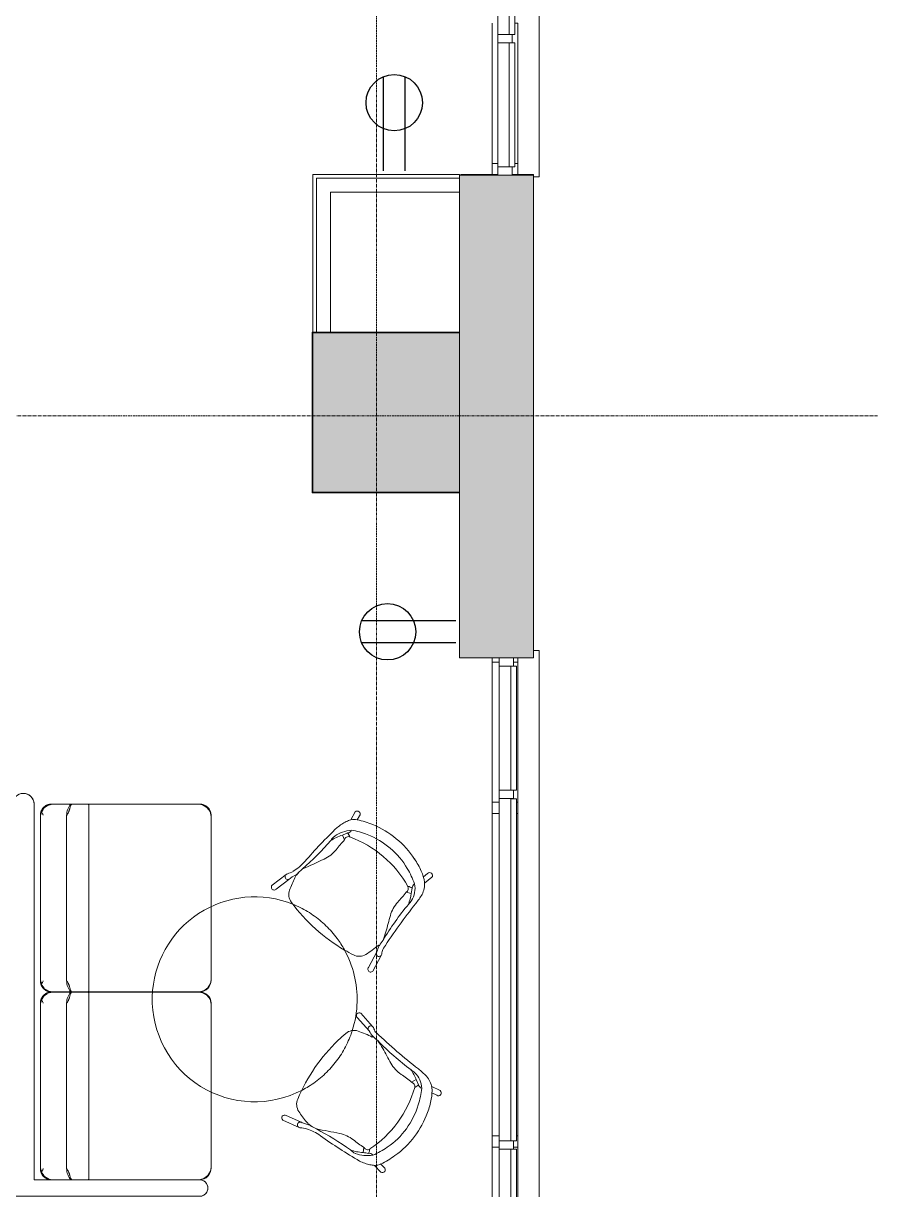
# Model space of a CAD drawing. Header units: inches. Extents: x 29752 to 31446, y 4278 to 5722.
# Drawn here: x 31296.2 to 31446.3, y 4448.1 to 4653 of the extents above; entities that cross this region are included whole.
import ezdxf

# ---------------------------------------------------------------- set-up
doc = ezdxf.new("R2010")
doc.units = ezdxf.units.IN
doc.header["$MEASUREMENT"] = 0
doc.linetypes.add('Grid Line 1_2_', pattern=[0.875, 0.5, -0.125, 0.125, -0.125])
for name, color, linetype, lineweight in [('1900 Duke Street_2nd Flr_LINKED_dwg', 8, 'Continuous', 9), ('A-ANNO-NOTE', 131, 'Continuous', 30), ('A-GLAZ-CURT', 52, 'Continuous', 9), ('A-GLAZ-CWMG', 51, 'Continuous', 9), ('A-WALL', 113, 'Continuous', 13), ('A-WALL-PATT', 111, 'Continuous', 13), ('AE-GLAZING', 7, 'Continuous', 9), ('AE-SILL', 7, 'Continuous', 9), ('AE-WALLS-PATT', 7, 'Continuous', 9), ('AE-WALLS-TENANT', 7, 'Continuous', 9), ('I-FURN', 30, 'Continuous', 9), ('I-WALL', 2, 'Continuous', 13), ('S-GRID', 1, 'Continuous', 9)]:
    doc.layers.add(name, color=color, linetype=linetype, lineweight=lineweight)

# ---------------------------------------------------------------- blocks, each defined once
blk = doc.blocks.new('1900 Duke Street_2nd Flr_LINKED_dwg-5565117-FIRST FLOOR POWER _ SIGNAL')
at = {"layer": 'AE-WALLS-PATT'}
h = blk.add_hatch(color=256, dxfattribs=at)
h.paths.add_polyline_path([(2248.38, 191.69), (2274.25, 191.69), (2274.25, 191.83), (2248.5, 191.83), (2248.5, 219.83), (2274.25, 219.83), (2274.25, 219.94), (2248.38, 219.94), (2248.38, 199.62)], flags=0)
h.paths.add_polyline_path([(2281, 247.5), (2281, 247.62), (2274.5, 247.62), (2274.5, 247.5)], flags=0)
h.paths.add_polyline_path([(2283.5, 247.5), (2287.25, 247.5), (2287.25, 247.62), (2283.5, 247.62)], flags=0)
at = {"layer": 'AE-GLAZING'}
for p, q in [((2280, 274.19), (2280, 249.56)), ((2280, 137.37), (2280, 162)), ((2280, 78.78), (2280, 135.37)), ((2284.5, 20.19), (2284.5, 76.78))]:
    blk.add_line(p, q, dxfattribs=at)
at = {"layer": 'AE-GLAZING', "flags": 128}
for points in [[(2284.5, 249.56), (2284.5, 274.19), (2284, 274.19)], [(2280, 247.56), (2280, 249.56), (2281, 249.56)], [(2284, 249.56), (2284.5, 249.56), (2284.5, 247.56), (2283.5, 247.56)], [(2280, 162.75), (2280, 162), (2281.25, 162)], [(2283.75, 162), (2284.5, 162), (2284.5, 162.75)], [(2284.5, 162), (2284.5, 137.37), (2284.25, 137.37)], [(2281.25, 137.37), (2280, 137.37), (2280, 135.37), (2281.25, 135.37)], [(2284.5, 137.37), (2284.5, 135.37), (2284.25, 135.37)], [(2284.5, 135.37), (2284.5, 78.78), (2284.25, 78.78)], [(2281.25, 78.78), (2280, 78.78), (2280, 76.78)], [(2283.75, 76.78), (2284.5, 76.78), (2284.5, 78.78)], [(2280, 20.19), (2280, 76.78), (2281.25, 76.78)]]:
    blk.add_lwpolyline(points, dxfattribs=at)
blk.add_lwpolyline([(2281, 247.56), (2280, 247.56)], close=True, dxfattribs=at)
at = {"layer": 'AE-SILL', "flags": 128}
for points in [[(2287.25, 420), (2288.25, 420), (2288.25, 247.25), (2287.25, 247.25)], [(2287.25, 164), (2288.25, 164), (2288.25, -8.75), (2287.25, -8.75)]]:
    blk.add_lwpolyline(points, dxfattribs=at)
at = {"layer": 'AE-WALLS-TENANT'}
for p, q in [((2274.25, 219.94), (2251.63, 219.94)), ((2248.38, 191.69), (2274.25, 191.69)), ((2280, 79.53), (2280, 76.03))]:
    blk.add_line(p, q, dxfattribs=at)
at = {"layer": 'AE-WALLS-TENANT', "flags": 128}
for points in [[(2281, 247.62), (2274.5, 247.62), (2274.5, 247.5)], [(2287.25, 247.5), (2287.25, 247.62), (2283.5, 247.62)], [(2248.5, 219.94), (2248.38, 219.94), (2248.38, 191.69)]]:
    blk.add_lwpolyline(points, dxfattribs=at)
blk = doc.blocks.new('MEZ-Round_Top-Davis_Furniture-2 - 36x36x29-R-6122990-FIRST FLOOR POWER _ SIGNAL')
at = {"layer": 'I-FURN'}
for start, end in [(90, 120.3928), (73.6356, 90), (71.0526, 73.6356), (61.5789, 71.0526), (120.3928, 127.8947), (52.1053, 61.5789), (127.8947, 137.3684), (42.6316, 52.1053), (137.3684, 146.8421), (33.1579, 42.6316), (146.8421, 156.3158), (270, 29.1932), (29.1932, 33.1579), (159.2533, 270), (156.3158, 159.2533)]:
    blk.add_arc((0, 0), 18, start, end, dxfattribs=at)
blk = doc.blocks.new('Steelcase Coalesse - LessThanFive - Seating - Chair - Chair-6256414-FIRST FLOOR POWER _ SIGNAL')
at = {"layer": 'I-FURN'}
for p, q in [((-10.97, -3.92), (-11.63, -0.87)), ((-10.64, -0.9), (-9.98, -3.92)), ((10.06, -3.57), (10.64, -0.88)), ((11.63, -0.9), (10.98, -3.97)), ((-7.95, -15.63), (-7.1, -15.24)), ((-7.45, -16.49), (-7.95, -15.63)), ((7.1, -15.24), (7.91, -15.62)), ((-8.84, -20.15), (-8.56, -18.54)), ((-7.68, -19.24), (-7.85, -20.16)), ((7.85, -20.16), (7.69, -19.36)), ((8.54, -18.61), (8.84, -20.18))]:
    blk.add_line(p, q, dxfattribs=at)
for centre, radius, start, end in [((-11.13, -0.89), 0.499, 358.2082, 178.2082), ((-6.68, -2.99), 2.21, 103.3107, 162.8489), ((0, -31.22), 31.22, 100.0138, 103.3107), ((0, -31.22), 31.22, 76.8533, 100.0138), ((6.58, -3.07), 2.31, 20.635, 76.8533), ((11.13, -0.89), 0.499, 359.3395, 179.3395), ((-10.47, -3.92), 0.496, 0.1104, 179.8986), ((-9.85, -3.67), 1.14, 192.3628, 217.6372), ((-14.49, -6.08), 5.01, 12.1242, 25.6361), ((9.55, -8), 19.2, 162.8489, 170.9578), ((-9.57, -9.14), 19.56, 13.7896, 20.635), ((0.41, -1.52), 9.87, 339.0727, 348), ((10.49, -3.87), 0.505, 348, 185.7864), ((10.38, -3.84), 0.614, 326.9598, 348), ((-12.02, -5.34), 1.59, 7.2788, 37.6372), ((-109.21, -17.76), 99.57, 1.694, 7.2788), ((-9.35, -5.59), 0.608, 95.5377, 113.9775), ((-15.19, -6.23), 5.72, 0.4027, 12.1242), ((5.12, -5.46), 4.42, 345.5512, 5.9632), ((5.68, -5.4), 3.86, 5.9632, 13.7896), ((9.35, -5.59), 0.61, 62.5204, 73.6587), ((10.91, -5.54), 1.37, 159.0727, 183.1872), ((18.47, -7.93), 8.52, 160.9989, 179.3791), ((14.61, -6.6), 4.44, 146.9598, 160.9989), ((-59.4, -14.43), 50.61, 0.6372, 9.3628), ((2.12, -2.42), 12.18, 198.0203, 205.3226), ((-254.12, -123.67), 271.29, 24.6917, 25.3226), ((254.12, -123.67), 271.29, 154.4275, 155.3083), ((64.27, -14.4), 55.42, 171.8763, 179.1473), ((-79.64, -6.86), 89.6, 354.1307, 359.3791), ((-12.83, -12.73), 5.72, 357.8915, 24.6917), ((12.83, -12.73), 5.72, 155.3083, 182.1085), ((-4.19, -14.12), 4.61, 176.7843, 187.3082), ((3.07, -9.26), 12.72, 201.2054, 210.0533), ((20.05, -13.94), 27.18, 177.8915, 182.7464), ((-20.05, -13.94), 27.18, 357.2536, 2.1085), ((1.55, -11.45), 7.61, 326.7856, 343.7976), ((6.8, -14.07), 2.11, 344.7308, 13.7625), ((5.81, -14.36), 15.49, 181.694, 188.8902), ((-4.91, -14.21), 3.89, 187.3082, 232.5948), ((-8.24, -12.96), 3.62, 282.5941, 295.6438), ((-6.29, -15.47), 0.843, 164.196, 242.587), ((0.04, 2.01), 19.42, 249.7737, 290.0873), ((6.47, -15.57), 0.712, 290.0873, 27.2011), ((8.24, -12.96), 3.62, 244.9597, 257.9137), ((3.07, -13.05), 5.98, 314.9029, 344.7308), ((15.98, -20.43), 9.36, 149.1494, 155.1347), ((-4.86, -15.46), 4.81, 195.5064, 221.736), ((-8.08, -17.05), 0.841, 342.987, 42.2207), ((1.11, -2.38), 17.12, 240.6775, 250.6293), ((-0.15, -4.82), 14.53, 289.3352, 300.8179), ((7.92, -17.02), 0.684, 129.4562, 203.0764), ((-8.35, -20.16), 0.499, 179.0642, 359.0642), ((-2.91, -12), 8.67, 230.2831, 243.9481), ((-0.01, -5.27), 16, 245.1982, 253.8772), ((0.04, -5.31), 14, 250.7712, 289.2402), ((0.06, -5.04), 16.23, 253.8772, 287.9267), ((0.14, -5.31), 15.95, 287.9267, 298.256), ((6.53, -17.2), 2.45, 298.256, 324.9819), ((8.35, -20.16), 0.499, 180, 357.7888)]:
    blk.add_arc(centre, radius, start, end, dxfattribs=at)
blk.add_open_spline([(9.49, -16.02), (9.43, -16.37), (9.27, -17.02), (8.96, -17.88), (8.69, -18.38), (8.54, -18.61)], degree=3, dxfattribs=at)
blk = doc.blocks.new('Steelcase Coalesse - LessThanFive - Seating - Chair - Chair-6256415-FIRST FLOOR POWER _ SIGNAL')
at = {"layer": 'I-FURN'}
for p, q in [((-8.84, 20.15), (-8.56, 18.54)), ((-7.68, 19.24), (-7.85, 20.16)), ((7.85, 20.16), (7.69, 19.36)), ((8.54, 18.61), (8.84, 20.18)), ((-7.45, 16.49), (-7.95, 15.63)), ((-7.95, 15.63), (-7.1, 15.24)), ((7.1, 15.24), (7.91, 15.62)), ((-10.97, 3.92), (-11.63, 0.87)), ((-10.64, 0.9), (-9.98, 3.92)), ((10.06, 3.57), (10.64, 0.88)), ((11.63, 0.9), (10.98, 3.97))]:
    blk.add_line(p, q, dxfattribs=at)
for centre, radius, start, end in [((-8.35, 20.16), 0.499, 0.9358, 180.9358), ((-0.01, 5.27), 16, 106.1228, 114.8018), ((0.06, 5.04), 16.23, 72.0733, 106.1228), ((8.35, 20.16), 0.499, 2.2112, 180), ((-4.86, 15.46), 4.81, 138.264, 164.4936), ((-2.91, 12), 8.67, 116.0519, 129.7169), ((1.11, 2.38), 17.12, 109.3707, 119.3225), ((0.04, 5.31), 14, 70.7598, 109.2288), ((-0.15, 4.82), 14.53, 59.1821, 70.6648), ((0.14, 5.31), 15.95, 61.744, 72.0733), ((6.53, 17.2), 2.45, 35.0181, 61.744), ((5.81, 14.36), 15.49, 171.1098, 178.306), ((-4.91, 14.21), 3.89, 127.4052, 172.6918), ((-8.08, 17.05), 0.841, 317.7793, 17.013), ((-8.24, 12.96), 3.62, 64.3562, 77.4059), ((0.04, -2.01), 19.42, 69.9127, 110.2263), ((8.24, 12.96), 3.62, 102.0863, 115.0403), ((7.92, 17.02), 0.684, 156.9236, 230.5438), ((3.07, 13.05), 5.98, 15.2692, 45.0971), ((15.98, 20.43), 9.36, 204.8653, 210.8506), ((-109.21, 17.76), 99.57, 352.7212, 358.306), ((3.07, 9.26), 12.72, 149.9467, 158.7946), ((-4.19, 14.12), 4.61, 172.6918, 183.2157), ((-6.29, 15.47), 0.843, 117.413, 195.804), ((20.05, 13.94), 27.18, 177.2536, 182.1085), ((6.47, 15.57), 0.712, 332.7989, 69.9127), ((-20.05, 13.94), 27.18, 357.8915, 2.7464), ((1.55, 11.45), 7.61, 16.2024, 33.2144), ((6.8, 14.07), 2.11, 346.2375, 15.2692), ((-79.64, 6.86), 89.6, 0.6209, 5.8693), ((-59.4, 14.43), 50.61, 350.6372, 359.3628), ((-12.83, 12.73), 5.72, 335.3083, 2.1085), ((12.83, 12.73), 5.72, 177.8915, 204.6917), ((64.27, 14.4), 55.42, 180.8527, 188.1237), ((-254.12, 123.67), 271.29, 334.6774, 335.3083), ((254.12, 123.67), 271.29, 204.6917, 205.5725), ((-15.19, 6.23), 5.72, 347.8758, 359.5973), ((2.12, 2.42), 12.18, 154.6774, 161.9797), ((5.12, 5.46), 4.42, 354.0368, 14.4488), ((18.47, 7.93), 8.52, 180.6209, 199.0011), ((-9.85, 3.67), 1.14, 142.3628, 167.6372), ((-12.02, 5.34), 1.59, 322.3628, 352.7212), ((-14.49, 6.08), 5.01, 334.3639, 347.8758), ((-9.35, 5.59), 0.608, 246.0225, 264.4623), ((9.55, 8), 19.2, 189.0422, 197.1511), ((-9.57, 9.14), 19.56, 339.365, 346.2104), ((5.68, 5.4), 3.86, 346.2104, 354.0368), ((9.35, 5.59), 0.61, 286.3413, 297.4796), ((10.91, 5.54), 1.37, 176.8128, 200.9273), ((0.41, 1.52), 9.87, 12, 20.9273), ((14.61, 6.6), 4.44, 199.0011, 213.0402), ((10.38, 3.84), 0.614, 12, 33.0402), ((-10.47, 3.92), 0.496, 180.1014, 359.8896), ((-6.68, 2.99), 2.21, 197.1511, 256.6893), ((6.58, 3.07), 2.31, 283.1467, 339.365), ((10.49, 3.87), 0.505, 174.2136, 12), ((-11.13, 0.89), 0.499, 181.7918, 1.7918), ((0, 31.22), 31.22, 256.6893, 259.9862), ((0, 31.22), 31.22, 259.9862, 283.1467), ((11.13, 0.89), 0.499, 180.6605, 0.6605)]:
    blk.add_arc(centre, radius, start, end, dxfattribs=at)
blk.add_open_spline([(9.49, 16.02), (9.43, 16.37), (9.27, 17.02), (8.96, 17.88), (8.69, 18.38), (8.54, 18.61)], degree=3, dxfattribs=at)
blk = doc.blocks.new('Laura-Lounge_SQ_Seat-Davis_Furniture- - LA-1000-6051946-FIRST FLOOR POWER _ SIGNAL')
at = {"layer": 'I-FURN'}
for p, q in [((1.91, 30), (30.91, 30)), ((18.07, 29.97), (2.15, 29.97)), ((30.85, 29.97), (18.07, 29.97)), ((0, 1.97), (0, 27.97)), ((0.03, 27.86), (0.03, 8.43)), ((32.97, 19.74), (32.97, 27.86)), ((33, 27.97), (33, 1.97)), ((32.97, 8.43), (32.97, 19.74)), ((0, 8.5), (33, 8.5)), ((0, 5.56), (0, 8.42)), ((0.03, 8.43), (0.03, 2.14)), ((0.31, 8.5), (32.68, 8.5)), ((32.97, 2.14), (32.97, 8.43)), ((33, 8.42), (33, 5.56)), ((0, 5.56), (0, 1.97)), ((1.97, 4.6), (31.03, 4.6)), ((33, 1.97), (33, 5.56)), ((0.3, 1.17), (0.66, 0.68)), ((0.93, 0.46), (1.22, 0.29)), ((1.23, 0.29), (1.47, 0.15)), ((1.51, 0.13), (1.8, 0.08)), ((1.81, 0.08), (2.07, 0.04)), ((31.03, 0), (1.97, 0)), ((1.97, 0), (31.03, 0)), ((2.1, 0.04), (2.15, 0.03)), ((2.15, 0.03), (30.85, 0.03)), ((30.89, 0.04), (31.1, 0.08)), ((31.1, 0.08), (31.4, 0.15)), ((31.41, 0.15), (31.72, 0.21)), ((31.72, 0.21), (31.77, 0.25)), ((31.78, 0.26), (32.07, 0.47)), ((32.08, 0.48), (32.33, 0.66)), ((1.97, 0), (31.03, 0))]:
    blk.add_line(p, q, dxfattribs=at)
at = {"layer": 'I-FURN', "flags": 128}
for points in [[(2.15, 29.97), (1.28, 29.79), (0.57, 29.26), (0.13, 28.5), (0.03, 27.86)], [(32.97, 27.86), (32.78, 28.72), (32.26, 29.43), (31.49, 29.87), (30.85, 29.97)], [(0, 8.42), (0.01, 8.44), (0.03, 8.45), (0.07, 8.47), (0.12, 8.48), (0.18, 8.49), (0.24, 8.5), (0.31, 8.5)], [(32.68, 8.5), (32.76, 8.5), (32.82, 8.49), (32.88, 8.48), (32.93, 8.47), (32.97, 8.45), (32.99, 8.44), (33, 8.42)], [(0.81, 5.15), (0.47, 5.23), (0.21, 5.33), (0.05, 5.44), (0, 5.56)], [(33, 5.56), (32.95, 5.44), (32.79, 5.33), (32.53, 5.23), (32.19, 5.15)], [(0.03, 2.14), (0.22, 1.28), (0.28, 1.19)], [(32.72, 1.24), (32.87, 1.5), (32.97, 2.14)], [(0.67, 0.66), (0.74, 0.57), (0.92, 0.46)], [(32.34, 0.67), (32.43, 0.74), (32.7, 1.21)]]:
    blk.add_lwpolyline(points, dxfattribs=at)
at = {"layer": 'I-FURN'}
for centre, radius, start, end in [((2.04, 27.97), 2.04, 93.4228, 180), ((30.91, 27.91), 2.09, 1.5301, 90), ((1.97, 7.51), 2.91, 227.4032, 270), ((31.03, 7.51), 2.91, 270, 312.596), ((1.97, 1.97), 1.97, 180, 270), ((1.97, 1.97), 1.97, 214.0235, 225.8677), ((1.97, 1.97), 1.97, 228.4807, 237.6542), ((1.97, 1.97), 1.97, 237.6925, 240.1135), ((1.97, 1.97), 1.97, 241.4299, 243.3834), ((1.97, 1.97), 1.97, 243.3834, 247.5809), ((1.97, 1.97), 1.97, 248.8788, 254.0457), ((1.97, 1.97), 1.97, 256.2843, 261.4979), ((1.97, 1.97), 1.97, 261.5286, 267.8654), ((1.97, 1.97), 1.97, 267.8902, 270), ((31.03, 1.97), 1.97, 270, 0), ((31.03, 1.97), 1.97, 270, 272.1016), ((31.03, 1.97), 1.97, 272.11, 278.453), ((31.03, 1.97), 1.97, 278.4719, 283.7148), ((31.03, 1.97), 1.97, 285.9503, 291.1142), ((31.03, 1.97), 1.97, 292.4191, 296.6149), ((31.03, 1.97), 1.97, 296.6149, 298.5683), ((31.03, 1.97), 1.97, 299.8854, 302.3075), ((31.03, 1.97), 1.97, 302.3459, 311.5191), ((31.03, 1.97), 1.97, 314.1288, 325.9717)]:
    blk.add_arc(centre, radius, start, end, dxfattribs=at)
for points, knots in [([(1.97, 4.66), (1.9, 4.7), (1.77, 4.76), (1.57, 4.86), (1.41, 4.94), (1.28, 4.99), (1.18, 5.03), (1.09, 5.07), (0.96, 5.11), (0.87, 5.14), (0.81, 5.15)], [0, 0, 0, 0, 0.166667, 0.333333, 0.5, 0.583333, 0.666667, 0.75, 0.833333, 1, 1, 1, 1]), ([(32.19, 5.15), (32.13, 5.14), (32.04, 5.11), (31.91, 5.07), (31.82, 5.03), (31.72, 4.99), (31.59, 4.94), (31.43, 4.86), (31.23, 4.76), (31.1, 4.7), (31.03, 4.66)], [0, 0, 0, 0, 0.166667, 0.25, 0.333333, 0.416667, 0.5, 0.666667, 0.833333, 1, 1, 1, 1]), ([(0, 1.97), (0, 1.88), (0.01, 1.71), (0.06, 1.44), (0.15, 1.19), (0.28, 0.94), (0.42, 0.75), (0.55, 0.6), (0.66, 0.49), (0.79, 0.39), (0.96, 0.27), (1.12, 0.19), (1.22, 0.15)], [0, 0, 0, 0, 0.125, 0.25, 0.375, 0.5, 0.625, 0.6875, 0.75, 0.8125, 0.875, 1, 1, 1, 1]), ([(0.31, 0.9), (0.28, 0.95), (0.23, 1.04), (0.16, 1.19), (0.1, 1.35), (0.02, 1.6), (0, 1.81), (0, 1.97)], [0, 0, 0, 0, 0.142857, 0.285714, 0.428571, 0.571429, 1, 1, 1, 1]), ([(31.78, 0.15), (31.88, 0.19), (32.04, 0.27), (32.21, 0.39), (32.34, 0.49), (32.45, 0.6), (32.58, 0.75), (32.72, 0.94), (32.85, 1.19), (32.97, 1.53), (33, 1.79), (33, 1.97)], [0, 0, 0, 0, 0.125, 0.1875, 0.25, 0.3125, 0.375, 0.5, 0.625, 0.75, 1, 1, 1, 1])]:
    blk.add_open_spline(points, degree=3, knots=knots, dxfattribs=at)
for points in [[(1.22, 0.15), (1.28, 0.17), (1.41, 0.22), (1.59, 0.31), (1.78, 0.41), (1.91, 0.47), (1.97, 0.5)], [(1.97, 0), (1.91, 0), (1.78, 0.01), (1.59, 0.03), (1.41, 0.08), (1.28, 0.12), (1.22, 0.15)], [(31.03, 0.5), (31.09, 0.47), (31.22, 0.41), (31.41, 0.31), (31.59, 0.22), (31.72, 0.17), (31.78, 0.15)], [(31.78, 0.15), (31.72, 0.12), (31.59, 0.08), (31.41, 0.03), (31.22, 0.01), (31.09, 0), (31.03, 0)], [(33, 1.97), (33, 1.92), (33, 1.81), (32.98, 1.66), (32.95, 1.5), (32.9, 1.35), (32.84, 1.19), (32.77, 1.04), (32.72, 0.95), (32.68, 0.9)]]:
    blk.add_open_spline(points, degree=3, dxfattribs=at)
blk = doc.blocks.new('Laura-Lounge_SQ_Seat-Davis_Furniture- - LA-1000-V47-FIRST FLOOR POWER _ SIGNAL')
at = {"layer": 'I-FURN'}
for p, q in [((1.91, 30), (30.91, 30)), ((17.56, 29.97), (2.15, 29.97)), ((30.85, 29.97), (17.56, 29.97)), ((0, 1.97), (0, 27.97)), ((0.03, 27.86), (0.03, 19.74)), ((32.97, 8.43), (32.97, 27.86)), ((33, 27.97), (33, 1.97)), ((0.03, 19.74), (0.03, 8.43)), ((0, 8.5), (33, 8.5)), ((0, 5.56), (0, 8.42)), ((0.03, 8.43), (0.03, 2.14)), ((0.31, 8.5), (32.68, 8.5)), ((32.97, 2.14), (32.97, 8.43)), ((33, 8.42), (33, 5.56)), ((0, 5.56), (0, 1.97)), ((1.97, 4.6), (31.03, 4.6)), ((33, 1.97), (33, 5.56)), ((0.03, 2.14), (0.16, 1.54)), ((0.3, 1.17), (0.66, 0.68)), ((0.67, 0.66), (0.74, 0.57)), ((0.74, 0.57), (0.92, 0.46)), ((0.93, 0.46), (1.22, 0.29)), ((1.23, 0.29), (1.47, 0.15)), ((1.51, 0.13), (1.8, 0.08)), ((1.81, 0.08), (2.09, 0.04)), ((31.03, 0), (1.97, 0)), ((1.97, 0), (31.03, 0)), ((2.1, 0.04), (2.15, 0.03)), ((2.15, 0.03), (30.85, 0.03)), ((30.89, 0.04), (31.1, 0.08)), ((31.1, 0.08), (31.4, 0.15)), ((31.78, 0.26), (32.07, 0.47)), ((32.08, 0.48), (32.33, 0.66)), ((1.97, 0), (31.03, 0))]:
    blk.add_line(p, q, dxfattribs=at)
at = {"layer": 'I-FURN', "flags": 128}
for points in [[(2.15, 29.97), (1.28, 29.79), (0.57, 29.26), (0.13, 28.5), (0.03, 27.86)], [(32.97, 27.86), (32.78, 28.72), (32.26, 29.43), (31.49, 29.87), (30.85, 29.97)], [(0, 8.42), (0.01, 8.44), (0.03, 8.45), (0.07, 8.47), (0.12, 8.48), (0.18, 8.49), (0.24, 8.5), (0.31, 8.5)], [(32.68, 8.5), (32.76, 8.5), (32.82, 8.49), (32.88, 8.48), (32.93, 8.47), (32.97, 8.45), (32.99, 8.44), (33, 8.42)], [(0.81, 5.15), (0.47, 5.23), (0.21, 5.33), (0.05, 5.44), (0, 5.56)], [(33, 5.56), (32.95, 5.44), (32.79, 5.33), (32.53, 5.23), (32.19, 5.15)], [(32.72, 1.24), (32.87, 1.5), (32.97, 2.14)], [(0.16, 1.53), (0.22, 1.28), (0.28, 1.19)], [(31.41, 0.15), (31.72, 0.21), (31.77, 0.25)], [(32.34, 0.67), (32.43, 0.74), (32.7, 1.21)]]:
    blk.add_lwpolyline(points, dxfattribs=at)
at = {"layer": 'I-FURN'}
for centre, radius, start, end in [((2.04, 27.97), 2.04, 93.4228, 180), ((30.91, 27.91), 2.09, 1.5301, 90), ((1.97, 7.51), 2.91, 227.4032, 270), ((31.03, 7.51), 2.91, 270, 312.596), ((1.97, 1.97), 1.97, 180, 270), ((1.97, 1.97), 1.97, 214.0235, 225.8677), ((1.97, 1.97), 1.97, 228.4807, 237.6542), ((1.97, 1.97), 1.97, 237.6925, 240.1135), ((1.97, 1.97), 1.97, 241.4299, 243.3834), ((1.97, 1.97), 1.97, 243.3834, 247.5809), ((1.97, 1.97), 1.97, 248.8788, 254.0457), ((1.97, 1.97), 1.97, 256.2843, 261.4979), ((1.97, 1.97), 1.97, 261.5286, 267.8654), ((1.97, 1.97), 1.97, 267.8902, 270), ((31.03, 1.97), 1.97, 270, 0), ((31.03, 1.97), 1.97, 270, 272.1016), ((31.03, 1.97), 1.97, 272.11, 278.453), ((31.03, 1.97), 1.97, 278.4719, 283.7148), ((31.03, 1.97), 1.97, 285.9503, 291.1142), ((31.03, 1.97), 1.97, 292.4191, 296.6149), ((31.03, 1.97), 1.97, 296.6149, 298.5683), ((31.03, 1.97), 1.97, 299.8854, 302.3075), ((31.03, 1.97), 1.97, 302.3459, 311.5191), ((31.03, 1.97), 1.97, 314.1288, 325.9717)]:
    blk.add_arc(centre, radius, start, end, dxfattribs=at)
for points, knots in [([(1.97, 4.66), (1.9, 4.7), (1.77, 4.76), (1.57, 4.86), (1.41, 4.94), (1.28, 4.99), (1.18, 5.03), (1.09, 5.07), (0.96, 5.11), (0.87, 5.14), (0.81, 5.15)], [0, 0, 0, 0, 0.166667, 0.333333, 0.5, 0.583333, 0.666667, 0.75, 0.833333, 1, 1, 1, 1]), ([(32.19, 5.15), (32.13, 5.14), (32.04, 5.11), (31.91, 5.07), (31.82, 5.03), (31.72, 4.99), (31.59, 4.94), (31.43, 4.86), (31.23, 4.76), (31.1, 4.7), (31.03, 4.66)], [0, 0, 0, 0, 0.166667, 0.25, 0.333333, 0.416667, 0.5, 0.666667, 0.833333, 1, 1, 1, 1]), ([(0, 1.97), (0, 1.88), (0.01, 1.71), (0.06, 1.44), (0.15, 1.19), (0.28, 0.94), (0.42, 0.75), (0.55, 0.6), (0.66, 0.49), (0.79, 0.39), (0.96, 0.27), (1.12, 0.19), (1.22, 0.15)], [0, 0, 0, 0, 0.125, 0.25, 0.375, 0.5, 0.625, 0.6875, 0.75, 0.8125, 0.875, 1, 1, 1, 1]), ([(0.16, 1.19), (0.14, 1.24), (0.1, 1.35), (0.02, 1.6), (0, 1.81), (0, 1.97)], [0.2857143, 0.2857143, 0.2857143, 0.2857143, 0.4285714, 0.5714286, 1, 1, 1, 1]), ([(0.31, 0.9), (0.28, 0.95), (0.23, 1.04), (0.18, 1.14), (0.16, 1.19)], [0, 0, 0, 0, 0.1428571, 0.2782636, 0.2782636, 0.2782636, 0.2782636]), ([(31.78, 0.15), (31.88, 0.19), (32.04, 0.27), (32.21, 0.39), (32.34, 0.49), (32.45, 0.6), (32.58, 0.75), (32.72, 0.94), (32.85, 1.19), (32.97, 1.53), (33, 1.79), (33, 1.97)], [0, 0, 0, 0, 0.125, 0.1875, 0.25, 0.3125, 0.375, 0.5, 0.625, 0.75, 1, 1, 1, 1])]:
    blk.add_open_spline(points, degree=3, knots=knots, dxfattribs=at)
for points in [[(0.16, 1.19), (0.16, 1.19), (0.16, 1.19), (0.16, 1.19)], [(1.22, 0.15), (1.28, 0.17), (1.41, 0.22), (1.59, 0.31), (1.78, 0.41), (1.91, 0.47), (1.97, 0.5)], [(1.97, 0), (1.91, 0), (1.78, 0.01), (1.59, 0.03), (1.41, 0.08), (1.28, 0.12), (1.22, 0.15)], [(31.03, 0.5), (31.09, 0.47), (31.22, 0.41), (31.41, 0.31), (31.59, 0.22), (31.72, 0.17), (31.78, 0.15)], [(31.78, 0.15), (31.72, 0.12), (31.59, 0.08), (31.41, 0.03), (31.22, 0.01), (31.09, 0), (31.03, 0)], [(33, 1.97), (33, 1.92), (33, 1.81), (32.98, 1.66), (32.95, 1.5), (32.9, 1.35), (32.84, 1.19), (32.77, 1.04), (32.72, 0.95), (32.68, 0.9)]]:
    blk.add_open_spline(points, degree=3, dxfattribs=at)
blk = doc.blocks.new('Furniture 23 - Furniture 1-6049926-FIRST FLOOR POWER _ SIGNAL')
at = {"layer": 'I-FURN'}
for p, q in [((31294.32, 4515.85), (31294.32, 4449.85)), ((31294.32, 4449.85), (31294.32, 4515.85)), ((31298.08, 4449.85), (31298.08, 4515.85)), ((31298.08, 4515.85), (31298.08, 4449.85)), ((31294.32, 4449.85), (31265.44, 4449.85)), ((31265.44, 4449.85), (31284.77, 4449.85)), ((31284.77, 4449.85), (31291.22, 4449.85)), ((31291.22, 4449.85), (31294.32, 4449.85)), ((31327.15, 4449.85), (31298.08, 4449.85)), ((31298.08, 4449.85), (31301.15, 4449.85)), ((31301.15, 4449.85), (31307.6, 4449.85)), ((31307.6, 4449.85), (31327.15, 4449.85)), ((31265.44, 4446.96), (31327.15, 4446.96)), ((31294.51, 4446.96), (31265.44, 4446.96)), ((31298.44, 4446.96), (31294.51, 4446.96)), ((31327.15, 4446.96), (31298.44, 4446.96))]:
    blk.add_line(p, q, dxfattribs=at)
for centre, radius, start, end in [((31296.2, 4515.85), 1.88, 0, 180), ((31296.2, 4515.85), 1.88, 90, 135), ((31296.2, 4515.85), 1.88, 30, 90), ((31296.2, 4515.85), 1.88, 135, 180), ((31296.2, 4515.85), 1.88, 0, 30), ((31265.44, 4448.41), 1.45, 90, 270), ((31265.44, 4448.41), 1.45, 90, 105), ((31327.15, 4448.41), 1.45, 270, 90), ((31327.15, 4448.41), 1.45, 60, 90), ((31265.44, 4448.41), 1.45, 105, 270), ((31327.15, 4448.41), 1.45, 15, 60), ((31327.15, 4448.41), 1.45, 330, 345), ((31327.15, 4448.41), 1.45, 345, 15), ((31327.15, 4448.41), 1.45, 270, 330)]:
    blk.add_arc(centre, radius, start, end, dxfattribs=at)
blk = doc.blocks.new('Rectangular Mullion - 1_5_ x 2_5_ rectangular-6353520-FIRST FLOOR POWER _ SIGNAL')
at = {"layer": 'A-GLAZ-CWMG', "lineweight": 20}
for p, q in [((0, 1.25), (-1.5, 1.25)), ((-1.5, 1.25), (-1.5, -1.25)), ((0, -1.25), (0, 1.25)), ((-1.5, -1.25), (0, -1.25))]:
    blk.add_line(p, q, dxfattribs=at)
blk = doc.blocks.new('System Panel - Glazed-6353539-FIRST FLOOR POWER _ SIGNAL')
at = {"layer": 'A-GLAZ-CURT', "lineweight": 13}
for p, q in [((10.875, 1.75), (-10.875, 1.75)), ((-10.875, 1.75), (-10.875, 0.75)), ((-10.875, 0.75), (10.875, 0.75)), ((10.875, 0.75), (10.875, 1.75))]:
    blk.add_line(p, q, dxfattribs=at)
blk = doc.blocks.new('Rectangular Mullion - 1_5_ x 2_5_ rectangular-6353524-FIRST FLOOR POWER _ SIGNAL')
at = {"layer": 'A-GLAZ-CWMG', "lineweight": 20}
for p, q in [((-1.5, 1.25), (0, 1.25)), ((-1.5, -1.25), (-1.5, 1.25)), ((0, 1.25), (0, -1.25)), ((0, -1.25), (-1.5, -1.25))]:
    blk.add_line(p, q, dxfattribs=at)
blk = doc.blocks.new('System Panel - Glazed-6353937-FIRST FLOOR POWER _ SIGNAL')
at = {"layer": 'A-GLAZ-CURT', "lineweight": 13}
for p, q in [((30.046875, 1.75), (-30.046875, 1.75)), ((-30.046875, 1.75), (-30.046875, 0.75)), ((-30.046875, 0.75), (30.046875, 0.75)), ((30.046875, 0.75), (30.046875, 1.75))]:
    blk.add_line(p, q, dxfattribs=at)
blk = doc.blocks.new('Rectangular Mullion - 1_5_ x 2_5_ rectangular-6353533-FIRST FLOOR POWER _ SIGNAL')
at = {"layer": 'A-GLAZ-CWMG'}
blk.add_line((31379.55, 5139.87), (31379.55, 5161.62), dxfattribs=at)
blk = doc.blocks.new('Rectangular Mullion - 1_5_ x 2_5_ rectangular-6353534-FIRST FLOOR POWER _ SIGNAL')
at = {"layer": 'A-GLAZ-CWMG', "lineweight": 20}
for p, q in [((-0.75, 1.25), (0.75, 1.25)), ((-0.75, -1.25), (-0.75, 1.25)), ((0.75, 1.25), (0.75, -1.25)), ((0.75, -1.25), (-0.75, -1.25))]:
    blk.add_line(p, q, dxfattribs=at)
blk = doc.blocks.new('Rectangular Mullion - 1_5_ x 2_5_ rectangular-6353935-FIRST FLOOR POWER _ SIGNAL')
at = {"layer": 'A-GLAZ-CWMG'}
blk.add_line((31379.8, 4456.72), (31379.8, 4516.81), dxfattribs=at)
blk = doc.blocks.new('System Panel - Glazed-6353944-FIRST FLOOR POWER _ SIGNAL')
at = {"layer": 'A-GLAZ-CURT', "lineweight": 13}
for p, q in [((30.0625, 1.75), (-30.0625, 1.75)), ((-30.0625, 1.75), (-30.0625, 0.75)), ((-30.0625, 0.75), (30.0625, 0.75)), ((30.0625, 0.75), (30.0625, 1.75))]:
    blk.add_line(p, q, dxfattribs=at)
blk = doc.blocks.new('Rectangular Mullion - 1_5_ x 2_5_ rectangular-6353942-FIRST FLOOR POWER _ SIGNAL')
at = {"layer": 'A-GLAZ-CWMG'}
blk.add_line((31379.55, 4712.69), (31379.55, 4772.81), dxfattribs=at)

msp = doc.modelspace()

# ---------------------------------------------------------------- hatches: boundary and pattern name
at = {"layer": 'A-WALL'}
msp.add_hatch(color=250, dxfattribs=at).paths.add_polyline_path([(31372.8, 4570.64), (31372.8, 4598.64), (31347.05, 4598.61), (31347.05, 4570.64), (31349.07, 4570.64)], flags=0)
at = {"layer": 'A-WALL-PATT', "lineweight": 9}
msp.add_hatch(color=7, dxfattribs=at).paths.add_polyline_path([(31372.8, 4541.56), (31385.8, 4541.56), (31385.8, 4626.31), (31372.8, 4626.31), (31372.8, 4542.81)], flags=0)

# ---------------------------------------------------------------- linework, layer by layer
at = {"layer": 'A-ANNO-NOTE'}
for p, q in [((31359.44, 4627.1), (31359.44, 4643.63)), ((31363.27, 4627.1), (31363.27, 4643.63)), ((31372.15, 4548.03), (31355.62, 4548.03)), ((31372.15, 4544.2), (31355.62, 4544.2))]:
    msp.add_line(p, q, dxfattribs=at)
for centre in [(31361.35, 4639.06), (31360.18, 4546.12)]:
    msp.add_circle(centre, 4.95, dxfattribs=at)
at = {"layer": 'A-WALL', "color": 8, "lineweight": 20}
for p, q in [((31385.8, 4626.31), (31372.8, 4626.31)), ((31372.8, 4626.31), (31372.8, 4598.64)), ((31385.8, 4541.56), (31385.8, 4626.31)), ((31347.05, 4598.64), (31347.05, 4570.64)), ((31372.8, 4598.64), (31347.05, 4598.64)), ((31347.05, 4570.64), (31372.8, 4570.64)), ((31372.8, 4570.64), (31372.8, 4541.56)), ((31372.8, 4541.56), (31385.8, 4541.56))]:
    msp.add_line(p, q, dxfattribs=at)
at = {"layer": 'A-WALL'}
for p, q in [((31372.8, 4625.82), (31347.67, 4625.82)), ((31347.67, 4625.82), (31347.67, 4598.75))]:
    msp.add_line(p, q, dxfattribs=at)
at = {"layer": 'A-WALL', "lineweight": 9}
msp.add_line((31372.8, 4570.64), (31372.8, 4598.64), dxfattribs=at)
at = {"layer": 'I-WALL'}
for p, q in [((31372.8, 4626.45), (31347.05, 4626.45)), ((31347.05, 4626.45), (31347.05, 4598.75)), ((31372.8, 4626.31), (31372.8, 4626.45)), ((31350.17, 4623.32), (31372.8, 4623.32)), ((31350.17, 4598.75), (31350.17, 4623.32)), ((31347.05, 4598.75), (31350.17, 4598.75))]:
    msp.add_line(p, q, dxfattribs=at)
at = {"layer": 'S-GRID', "linetype": 'Grid Line 1_2_'}
for p, q in [((31358.24, 4277.77), (31358.24, 5698.13)), ((31446.27, 4584.08), (29775.66, 4584.08))]:
    msp.add_line(p, q, dxfattribs=at)

# ---------------------------------------------------------------- block references
at = {"layer": '1900 Duke Street_2nd Flr_LINKED_dwg', "color": 7}
msp.add_blockref('1900 Duke Street_2nd Flr_LINKED_dwg-5565117-FIRST FLOOR POWER _ SIGNAL', (29098.55, 4378.81), dxfattribs=at)
at = {"layer": 'A-GLAZ-CURT', "rotation": 270}
for name, p in [('System Panel - Glazed-6353944-FIRST FLOOR POWER _ SIGNAL', (31380.8, 4681.12)), ('System Panel - Glazed-6353539-FIRST FLOOR POWER _ SIGNAL', (31380.8, 4638.69)), ('System Panel - Glazed-6353539-FIRST FLOOR POWER _ SIGNAL', (31381.05, 4529.19)), ('System Panel - Glazed-6353937-FIRST FLOOR POWER _ SIGNAL', (31381.05, 4486.76)), ('System Panel - Glazed-6353937-FIRST FLOOR POWER _ SIGNAL', (31381.05, 4425.17))]:
    msp.add_blockref(name, p, dxfattribs=at)
at = {"layer": 'A-GLAZ-CWMG'}
for name, p in [('Rectangular Mullion - 1_5_ x 2_5_ rectangular-6353942-FIRST FLOOR POWER _ SIGNAL', (0, -61.62)), ('Rectangular Mullion - 1_5_ x 2_5_ rectangular-6353533-FIRST FLOOR POWER _ SIGNAL', (0, -512.06)), ('Rectangular Mullion - 1_5_ x 2_5_ rectangular-6353533-FIRST FLOOR POWER _ SIGNAL', (0.25, -621.56)), ('Rectangular Mullion - 1_5_ x 2_5_ rectangular-6353935-FIRST FLOOR POWER _ SIGNAL', (0, 0)), ('Rectangular Mullion - 1_5_ x 2_5_ rectangular-6353935-FIRST FLOOR POWER _ SIGNAL', (0, -61.59))]:
    msp.add_blockref(name, p, dxfattribs=at)
at = {"layer": 'A-GLAZ-CWMG', "extrusion": (0, 0, -1), "rotation": 270}
for name, p in [('Rectangular Mullion - 1_5_ x 2_5_ rectangular-6353534-FIRST FLOOR POWER _ SIGNAL', (-31380.8, 4650.31)), ('Rectangular Mullion - 1_5_ x 2_5_ rectangular-6353524-FIRST FLOOR POWER _ SIGNAL', (-31380.8, 4626.31)), ('Rectangular Mullion - 1_5_ x 2_5_ rectangular-6353534-FIRST FLOOR POWER _ SIGNAL', (-31381.05, 4517.56)), ('Rectangular Mullion - 1_5_ x 2_5_ rectangular-6353534-FIRST FLOOR POWER _ SIGNAL', (-31381.05, 4455.97))]:
    msp.add_blockref(name, p, dxfattribs=at)
at = {"layer": 'A-GLAZ-CWMG', "rotation": 90}
msp.add_blockref('Rectangular Mullion - 1_5_ x 2_5_ rectangular-6353520-FIRST FLOOR POWER _ SIGNAL', (31381.05, 4541.56), dxfattribs=at)
at = {"layer": 'I-FURN'}
msp.add_blockref('Furniture 23 - Furniture 1-6049926-FIRST FLOOR POWER _ SIGNAL', (0, 0), dxfattribs=at)
for name, p, rotation in [('Laura-Lounge_SQ_Seat-Davis_Furniture- - LA-1000-6051946-FIRST FLOOR POWER _ SIGNAL', (31299.19, 4515.85), 269.9999999999997), ('Steelcase Coalesse - LessThanFive - Seating - Chair - Chair-6256414-FIRST FLOOR POWER _ SIGNAL', (31348.16, 4493.37), 139.6305549571826), ('MEZ-Round_Top-Davis_Furniture-2 - 36x36x29-R-6122990-FIRST FLOOR POWER _ SIGNAL', (31336.83, 4481.56), 268.5363711201271), ('Laura-Lounge_SQ_Seat-Davis_Furniture- - LA-1000-V47-FIRST FLOOR POWER _ SIGNAL', (31299.19, 4482.85), 269.9999999999997), ('Steelcase Coalesse - LessThanFive - Seating - Chair - Chair-6256415-FIRST FLOOR POWER _ SIGNAL', (31347.91, 4470.26), 233.8698122576326)]:
    msp.add_blockref(name, p, dxfattribs=dict(at, rotation=rotation))

doc.saveas('drawing.dxf')
